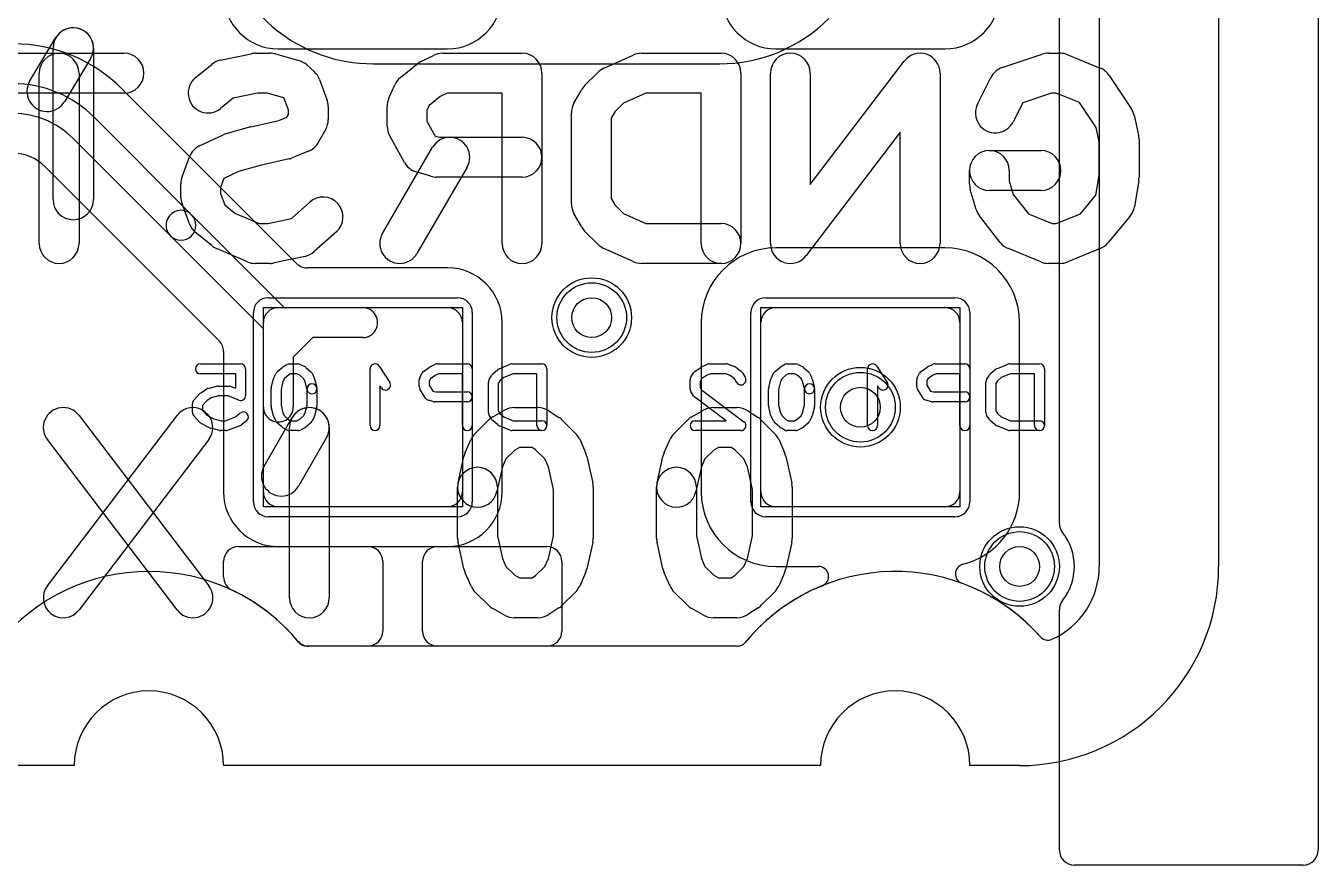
# Model space of a CAD drawing. Extents: x -0.8 to 20.5, y -0.5 to 20.
# Drawn here: x 14.01 to 20.5, y -0.5 to 3.72 of the extents above; entities that cross this region are included whole.
import ezdxf

# ---------------------------------------------------------------- set-up
doc = ezdxf.new("R2010")
doc.units = 0
for name, color, linetype in [('Hole', 1, 'CONTINUOUS'), ('L1', 3, 'CONTINUOUS'), ('L2', 3, 'CONTINUOUS'), ('L3', 3, 'CONTINUOUS'), ('L4', 3, 'CONTINUOUS'), ('MetalMask-B', 176, 'CONTINUOUS'), ('Outline', 7, 'CONTINUOUS'), ('PartsArea-B', 111, 'CONTINUOUS'), ('PartsSilk-B', 221, 'CONTINUOUS'), ('Resist-A', 2, 'CONTINUOUS'), ('Resist-B', 2, 'CONTINUOUS'), ('Silk-A', 140, 'CONTINUOUS'), ('Silk-B', 140, 'CONTINUOUS')]:
    doc.layers.add(name, color=color, linetype=linetype)

msp = doc.modelspace()

# ---------------------------------------------------------------- linework, layer by layer
at = {"layer": 'Hole'}
for centre in [(16.85, 2.25), (18.2, 1.8), (19, 1)]:
    msp.add_circle(centre, 0.1, dxfattribs=at)
at = {"layer": 'L1'}
for p, q in [((19.39996, 14.53823), (19.39996, 1)), ((15.75, 3.525), (17.49289, 3.525)), ((17.58246, 0.6), (15.41754, 0.6))]:
    msp.add_line(p, q, dxfattribs=at)
for centre in [(16.85, 2.25), (18.2, 1.8), (19, 1)]:
    msp.add_circle(centre, 0.2, dxfattribs=at)
for centre, radius, start, end in [((15.75002, 4.3), 0.775, -167.12574, -90.001479), ((17.49289, 4.3), 0.775, -90, -44.998432), ((14.625, 0), 0.975, 39.356678, 140.643322), ((18.375, 0), 0.975, 41.565656, 140.643322), ((18.99996, 1), 0.4, -66.074452, 0), ((15.41754, 0.65), 0.05, -140.64045, -90), ((17.58246, 0.65), 0.05, -90, -39.35955), ((19.1419, 0.68007), 0.05, -138.429263, -66.070091)]:
    msp.add_arc(centre, radius, start, end, dxfattribs=at)
at = {"layer": 'L2'}
for p, q in [((19.39996, 14.53823), (19.39996, 1)), ((17.58246, 0.6), (15.41754, 0.6))]:
    msp.add_line(p, q, dxfattribs=at)
for centre in [(16.85, 2.25), (18.2, 1.8), (19, 1)]:
    msp.add_circle(centre, 0.2, dxfattribs=at)
for centre, radius, start, end in [((14.625, 0), 0.975, 39.356678, 140.643322), ((18.375, 0), 0.975, 41.565656, 140.643322), ((18.99996, 1), 0.4, -66.074452, 0), ((15.41754, 0.65), 0.05, -140.64045, -90), ((17.58246, 0.65), 0.05, -90, -39.35955), ((19.1419, 0.68007), 0.05, -138.429263, -66.070091)]:
    msp.add_arc(centre, radius, start, end, dxfattribs=at)
at = {"layer": 'L3'}
for p, q in [((19.39996, 14.53823), (19.39996, 1)), ((17.58246, 0.6), (15.41754, 0.6))]:
    msp.add_line(p, q, dxfattribs=at)
for centre in [(16.85, 2.25), (18.2, 1.8), (19, 1)]:
    msp.add_circle(centre, 0.2, dxfattribs=at)
for centre, radius, start, end in [((14.625, 0), 0.975, 39.356678, 140.643322), ((18.375, 0), 0.975, 41.565656, 140.643322), ((18.99996, 1), 0.4, -66.074452, 0), ((15.41754, 0.65), 0.05, -140.64045, -90), ((17.58246, 0.65), 0.05, -90, -39.35955), ((19.1419, 0.68007), 0.05, -138.429263, -66.070091)]:
    msp.add_arc(centre, radius, start, end, dxfattribs=at)
at = {"layer": 'L4'}
for p, q in [((19.39996, 14.53823), (19.39996, 1)), ((15.275, 3.59996), (16.125, 3.59996)), ((17.775, 3.59996), (18.625, 3.59996)), ((15.36689, 2.52201), (14.49091, 3.398)), ((14.34948, 3.25658), (14.83912, 2.76693)), ((14.73306, 2.66087), (14.24341, 3.15052)), ((14.10199, 3.0091), (14.978, 2.13308)), ((14.83912, 2.76693), (15.30674, 2.29931)), ((15.20068, 2.19326), (14.73306, 2.66087)), ((18.625, 2.60004), (17.775, 2.60004)), ((16.125, 2.50004), (15.41991, 2.50004)), ((15.275, 2.3), (16.125, 2.3)), ((15.30674, 2.29931), (15.69912, 2.3)), ((17.775, 2.3), (18.625, 2.3)), ((15.2, 1.375), (15.2, 2.225)), ((16.2, 2.225), (16.2, 1.375)), ((16.40004, 1.375), (16.40004, 2.225)), ((17.39996, 2.225), (17.39996, 1.375)), ((17.7, 1.375), (17.7, 2.225)), ((18.7, 2.225), (18.7, 1.375)), ((19.00004, 1.375), (19.00004, 2.225)), ((15.2, 1.80087), (15.20068, 2.19326)), ((15.44863, 2.14956), (15.35043, 2.05149)), ((15.69938, 2.15), (15.44863, 2.14956)), ((14.99996, 2.08007), (14.99996, 1.375)), ((15.35043, 2.05149), (15.35, 1.80061)), ((16.125, 1.3), (15.275, 1.3)), ((18.625, 1.3), (17.775, 1.3)), ((15.07497, 1.1), (16.62503, 1.1)), ((15.275, 1.09996), (15.72503, 1.09996)), ((16.07497, 1.09996), (16.125, 1.09996)), ((15, 0.94868), (15, 1.02503)), ((15.8, 1.02499), (15.8, 0.67501)), ((16, 0.67497), (16, 1.02499)), ((16.7, 1.02503), (16.7, 0.67497)), ((17.775, 0.99996), (17.99003, 0.99996)), ((15.72503, 0.60004), (15.41751, 0.60004)), ((16.62503, 0.6), (15.42929, 0.6)), ((17.58246, 0.6), (16.07497, 0.6))]:
    msp.add_line(p, q, dxfattribs=at)
for centre in [(16.85, 2.25), (18.2, 1.8), (19, 1)]:
    msp.add_circle(centre, 0.2, dxfattribs=at)
for centre, radius, start, end in [((15.275, 3.875), 0.27504, 180, -90), ((16.125, 3.875), 0.27504, -90, 0), ((17.775, 3.875), 0.27504, 180, -90), ((18.625, 3.875), 0.27504, -90, 0), ((13.94289, 2.85), 0.775, 44.998954, 90), ((13.94289, 2.85), 0.575, 44.999295, 90), ((13.94289, 2.85), 0.425, 45, 90), ((13.94289, 2.85), 0.225, 45, 90), ((14.78609, 2.7139), 0.075, 45, -134.999687), ((14.78609, 2.7139), 0.075, -135, 44.999415), ((17.775, 2.225), 0.37504, 90, 180), ((18.625, 2.225), 0.37504, 0, 90), ((15.41992, 2.57501), 0.07497, -135.016211, -90.022928), ((15.41991, 2.55004), 0.05, -90.022918, -90), ((16.125, 2.225), 0.27504, 0, 90), ((15.275, 2.225), 0.075, 90, 180), ((15.69925, 2.225), 0.075, -89.900687, 90.100111), ((16.125, 2.225), 0.075, 0, 90), ((17.775, 2.225), 0.075, 90, 180), ((18.625, 2.225), 0.075, 0, 90), ((14.92499, 2.08007), 0.07497, 0, 45), ((15.275, 1.80074), 0.075, 179.900687, -0.098758), ((15.275, 1.375), 0.27504, 180, -90), ((15.275, 1.375), 0.075, 180, -90), ((16.125, 1.375), 0.27504, -90, 0), ((16.125, 1.375), 0.075, -90, 0), ((17.775, 1.375), 0.37504, 180, -90), ((17.775, 1.375), 0.075, 180, -90), ((18.625, 1.375), 0.075, -90, 0), ((18.625, 1.375), 0.37504, -76.05046, 0), ((15.07497, 1.02503), 0.07497, 90, 180), ((15.72503, 1.02499), 0.07497, 0, 90), ((16.07497, 1.02499), 0.07497, 90, 180), ((16.62503, 1.02503), 0.07497, 0, 90), ((14.625, 0), 0.975, 39.359614, 140.640386), ((17.99003, 0.94996), 0.05, -67.938989, 90), ((18.72746, 0.96249), 0.05, 103.944535, -110.109406), ((18.99996, 0.99999), 0.4, -66.074452, 0.001432), ((15.075, 0.94868), 0.075, 180, -115.375974), ((18.375, 0), 0.975, 41.565656, 69.887311), ((14.625, 0), 0.975, 40.004809, 64.62291), ((18.375, 0), 0.975, 112.060143, 140.643322), ((15.72503, 0.67501), 0.07497, -90, 0), ((16.07497, 0.67497), 0.07497, 180, -90), ((16.62503, 0.67497), 0.07497, -90, 0), ((15.42929, 0.675), 0.075, -139.991968, -90), ((15.41751, 0.65004), 0.05, -140.64045, -90), ((17.58246, 0.65), 0.05, -90, -39.35955), ((19.1419, 0.68006), 0.05, -138.437836, -66.070091)]:
    msp.add_arc(centre, radius, start, end, dxfattribs=at)
at = {"layer": 'MetalMask-B'}
for p, q in [((15.275, 2.3), (16.125, 2.3)), ((17.775, 2.3), (18.625, 2.3)), ((15.2, 1.375), (15.2, 2.225)), ((16.2, 2.225), (16.2, 1.375)), ((17.7, 1.375), (17.7, 2.225)), ((18.7, 2.225), (18.7, 1.375)), ((16.125, 1.3), (15.275, 1.3)), ((18.625, 1.3), (17.775, 1.3))]:
    msp.add_line(p, q, dxfattribs=at)
for centre, start, end in [((15.275, 2.225), 90, 180), ((16.125, 2.225), 0, 90), ((17.775, 2.225), 90, 180), ((18.625, 2.225), 0, 90), ((15.275, 1.375), 180, -90), ((16.125, 1.375), -90, 0), ((17.775, 1.375), 180, -90), ((18.625, 1.375), -90, 0)]:
    msp.add_arc(centre, 0.075, start, end, dxfattribs=at)
at = {"layer": 'Outline'}
for p, q in [((20, 15), (20, 1)), ((14.25, 0), (1, 0)), ((18, 0), (15, 0)), ((19, 0), (18.75, 0))]:
    msp.add_line(p, q, dxfattribs=at)
for centre, radius, start, end in [((19, 1), 1, -90, 0), ((14.625, 0), 0.375, 0, 180), ((18.375, 0), 0.375, 0, 180)]:
    msp.add_arc(centre, radius, start, end, dxfattribs=at)
at = {"layer": 'PartsArea-B'}
for p, q in [((15.2, 1.3), (15.2, 2.3)), ((15.2, 2.3), (16.2, 2.3)), ((16.2, 2.3), (16.2, 1.3)), ((17.7, 1.3), (17.7, 2.3)), ((17.7, 2.3), (18.7, 2.3)), ((18.7, 2.3), (18.7, 1.3)), ((16.2, 1.3), (15.2, 1.3)), ((18.7, 1.3), (17.7, 1.3))]:
    msp.add_line(p, q, dxfattribs=at)
at = {"layer": 'PartsSilk-B'}
for p, q in [((13.84815, 3.57778), (14.5, 3.57778)), ((14.98274, 3.54222), (15.1383, 3.57556)), ((15.15926, 3.57778), (15.23333, 3.57778)), ((15.26041, 3.57404), (15.37893, 3.5407)), ((16.1, 3.57778), (16.5, 3.57778)), ((17.1, 3.57778), (17.5, 3.57778)), ((18.91282, 3.50598), (19.11282, 3.57265)), ((19.14444, 3.57778), (19.2037, 3.57778)), ((14.8589, 3.45518), (14.94038, 3.52184)), ((15.41874, 3.51878), (15.45578, 3.48545)), ((15.88853, 3.45518), (15.97001, 3.52184)), ((15.9886, 3.53388), (16.05527, 3.56722)), ((16.91081, 3.5023), (17.05896, 3.56897)), ((17.94815, 2.91848), (18.42046, 3.53838)), ((19.24156, 3.57033), (19.40453, 3.50366)), ((14.07407, 2.62222), (14.07407, 3.47778)), ((14.27407, 3.47778), (14.27407, 2.62222)), ((15.48266, 3.44584), (15.5197, 3.34584)), ((16.6, 3.47778), (16.6, 2.62222)), ((16.81447, 3.41515), (16.88113, 3.48182)), ((17.6, 3.47778), (17.6, 2.62222)), ((17.74815, 2.62222), (17.74815, 3.47778)), ((17.94815, 3.47778), (17.94815, 2.91848)), ((18.6, 3.47778), (18.6, 2.62222)), ((18.78834, 3.3225), (18.855, 3.45583)), ((19.44988, 3.46658), (19.56099, 3.29991)), ((14.5, 3.37778), (13.84815, 3.37778)), ((15.16986, 3.37778), (15.0483, 3.35173)), ((15.21953, 3.37778), (15.16986, 3.37778)), ((15.30231, 3.3545), (15.21953, 3.37778)), ((15.83084, 3.35172), (15.86047, 3.41839)), ((16.12361, 3.37778), (16.08802, 3.35998)), ((16.4, 3.37778), (16.12361, 3.37778)), ((16.4, 2.62222), (16.4, 3.37778)), ((16.76074, 3.32635), (16.79778, 3.39301)), ((17.12146, 3.37778), (17.0096, 3.32744)), ((17.4, 3.37778), (17.12146, 3.37778)), ((17.4, 2.62222), (17.4, 3.37778)), ((19.16067, 3.37778), (19.01536, 3.32934)), ((19.18404, 3.37778), (19.16067, 3.37778)), ((19.30046, 3.33015), (19.18404, 3.37778)), ((15.0483, 3.35173), (14.98554, 3.30038)), ((15.30368, 3.35326), (15.30231, 3.3545)), ((15.32593, 3.29319), (15.30368, 3.35326)), ((16.03357, 3.31544), (16.02222, 3.28989)), ((16.08802, 3.35998), (16.03357, 3.31544)), ((17.0096, 3.32744), (16.9658, 3.28363)), ((19.01536, 3.32934), (18.96722, 3.23306)), ((19.38421, 3.20451), (19.30046, 3.33015)), ((15.27729, 3.24016), (15.31853, 3.25704)), ((15.31853, 3.25704), (15.32593, 3.27036)), ((15.32593, 3.27036), (15.32593, 3.29319)), ((15.52593, 3.31111), (15.52593, 3.24444)), ((15.82222, 3.21111), (15.82222, 3.31111)), ((16.02222, 3.28989), (16.02222, 3.23702)), ((16.74815, 2.82222), (16.74815, 3.27778)), ((16.9658, 3.28363), (16.94815, 3.25186)), ((16.94815, 3.25186), (16.94815, 2.84814)), ((19.5754, 3.26613), (19.59762, 3.16613)), ((15.01367, 3.17405), (15.13219, 3.20738)), ((15.13731, 3.20867), (15.27729, 3.24016)), ((15.51334, 3.19587), (15.4763, 3.12921)), ((16.02222, 3.23702), (16.06397, 3.16188)), ((19.4, 3.13346), (19.38421, 3.20451)), ((14.87977, 3.11276), (14.99829, 3.16832)), ((15.90889, 3.02921), (15.83481, 3.16254)), ((16.06397, 3.16188), (16.08505, 3.15556)), ((16.08505, 3.15556), (16.5, 3.15556)), ((18.4, 3.18152), (17.92769, 2.56162)), ((18.4, 2.62222), (18.4, 3.18152)), ((19.4, 2.96384), (19.4, 3.13346)), ((19.6, 3.14444), (19.6, 2.95556)), ((14.79141, 2.95695), (14.82844, 3.05695)), ((15.42676, 3.08523), (15.34528, 3.05189)), ((15.79873, 2.67247), (16.05058, 3.10581)), ((18.84815, 3.08889), (19.10741, 3.08889)), ((15.18379, 3.01413), (15.07573, 2.98374)), ((15.32936, 3.04688), (15.18379, 3.01413)), ((16.2235, 3.00531), (15.97165, 2.57197)), ((18.74815, 2.92222), (18.74815, 2.98889)), ((18.94815, 2.98889), (18.94815, 2.93672)), ((14.78519, 2.85556), (14.78519, 2.92222)), ((15.00177, 2.94907), (14.98519, 2.9043)), ((15.07573, 2.98374), (15.00177, 2.94907)), ((16.04164, 2.95978), (15.96757, 2.982)), ((16.5, 2.95556), (16.07037, 2.95556)), ((18.94815, 2.93672), (18.9683, 2.86872)), ((19.3836, 2.86541), (19.4, 2.96384)), ((19.59864, 2.93912), (19.57642, 2.80578)), ((14.98519, 2.9043), (14.98519, 2.87348)), ((14.98519, 2.87348), (15.00657, 2.81575)), ((18.7819, 2.79381), (18.75227, 2.89381)), ((19.10741, 2.88889), (18.84815, 2.88889)), ((18.9683, 2.86872), (19.04404, 2.77134)), ((19.30578, 2.77202), (19.3836, 2.86541)), ((14.82844, 2.72083), (14.79141, 2.82083)), ((15.00657, 2.81575), (15.05609, 2.77524)), ((15.34183, 2.74775), (15.4331, 2.82989)), ((16.94815, 2.84814), (16.9658, 2.81637)), ((16.9658, 2.81637), (17.0096, 2.77256)), ((15.05609, 2.77524), (15.17979, 2.72222)), ((15.22273, 2.72222), (15.34183, 2.74775)), ((16.79778, 2.70699), (16.76074, 2.77365)), ((17.0096, 2.77256), (17.12146, 2.72222)), ((18.90254, 2.6275), (18.79884, 2.76083)), ((19.04404, 2.77134), (19.1641, 2.72222)), ((19.18404, 2.72222), (19.30578, 2.77202)), ((19.5546, 2.7582), (19.44349, 2.62487)), ((14.94037, 2.6115), (14.85889, 2.67817)), ((15.17979, 2.72222), (15.22273, 2.72222)), ((15.5669, 2.68123), (15.45579, 2.58123)), ((16.88113, 2.61818), (16.81447, 2.68485)), ((17.12146, 2.72222), (17.5, 2.72222)), ((19.1641, 2.72222), (19.18404, 2.72222)), ((17.05896, 2.53103), (16.91081, 2.5977)), ((15.11987, 2.53031), (14.96431, 2.59698)), ((15.40985, 2.55778), (15.25429, 2.52444)), ((19.10657, 2.52967), (18.94361, 2.59634)), ((19.40453, 2.59634), (19.24156, 2.52967)), ((15.23333, 2.52222), (15.15926, 2.52222)), ((17.5, 2.52222), (17.1, 2.52222)), ((19.2037, 2.52222), (19.14444, 2.52222)), ((14.88333, 2.01759), (15.08611, 2.01759)), ((15.29871, 2.00319), (15.31816, 2.0143)), ((15.33056, 2.01759), (15.375, 2.01759)), ((15.38618, 2.01495), (15.4084, 2.00384)), ((16.03985, 2.00433), (16.06485, 2.01544)), ((16.075, 2.01759), (16.225, 2.01759)), ((16.38516, 1.99358), (16.44072, 2.0158)), ((16.45, 2.01759), (16.6, 2.01759)), ((17.40461, 2.00469), (17.43239, 2.0158)), ((17.44167, 2.01759), (17.52778, 2.01759)), ((17.53632, 2.01608), (17.56687, 2.00497)), ((17.79871, 2.00319), (17.81816, 2.0143)), ((17.83056, 2.01759), (17.875, 2.01759)), ((17.88618, 2.01495), (17.9084, 2.00384)), ((18.53985, 2.00433), (18.56485, 2.01544)), ((18.575, 2.01759), (18.725, 2.01759)), ((18.88516, 1.99358), (18.94072, 2.0158)), ((18.95, 2.01759), (19.1, 2.01759)), ((15.06111, 1.96759), (14.88333, 1.96759)), ((15.06111, 1.89554), (15.06111, 1.96759)), ((15.11111, 1.99259), (15.11111, 1.85926)), ((15.25264, 1.94822), (15.26375, 1.97044)), ((15.2695, 1.97795), (15.2945, 2.00017)), ((15.32577, 1.96106), (15.30632, 1.94377)), ((15.3372, 1.96759), (15.32577, 1.96106)), ((15.3691, 1.96759), (15.3372, 1.96759)), ((15.38308, 1.9606), (15.3691, 1.96759)), ((15.40201, 1.94377), (15.38308, 1.9606)), ((15.41383, 2.00017), (15.43883, 1.97795)), ((15.44458, 1.97044), (15.45569, 1.94822)), ((15.73611, 1.70741), (15.73611, 1.99259)), ((15.78209, 2.00618), (15.83487, 1.9247)), ((15.98597, 1.94822), (15.99708, 1.97044)), ((16.00474, 1.97948), (16.0353, 2.0017)), ((16.06257, 1.95971), (16.03907, 1.94263)), ((16.0803, 1.96759), (16.06257, 1.95971)), ((16.2, 1.96759), (16.0803, 1.96759)), ((16.2, 1.70741), (16.2, 1.96759)), ((16.25, 1.99259), (16.25, 1.70741)), ((16.33436, 1.93917), (16.34824, 1.96139)), ((16.35283, 1.96684), (16.37783, 1.98906)), ((16.40778, 1.94878), (16.38874, 1.93185)), ((16.45481, 1.96759), (16.40778, 1.94878)), ((16.575, 1.96759), (16.45481, 1.96759)), ((16.575, 1.70741), (16.575, 1.96759)), ((16.625, 1.99259), (16.625, 1.70741)), ((17.34824, 1.95029), (17.36213, 1.97251)), ((17.36863, 1.97948), (17.39919, 2.0017)), ((17.42607, 1.95943), (17.40196, 1.94189)), ((17.44648, 1.96759), (17.42607, 1.95943)), ((17.52338, 1.96759), (17.44648, 1.96759)), ((17.54592, 1.95939), (17.52338, 1.96759)), ((17.56717, 1.9424), (17.54592, 1.95939)), ((17.57395, 2.001), (17.60173, 1.97878)), ((17.60731, 1.97251), (17.6212, 1.95029)), ((17.75264, 1.94822), (17.76375, 1.97044)), ((17.7695, 1.97795), (17.7945, 2.00017)), ((17.82577, 1.96106), (17.80632, 1.94377)), ((17.8372, 1.96759), (17.82577, 1.96106)), ((17.8691, 1.96759), (17.8372, 1.96759)), ((17.88308, 1.9606), (17.8691, 1.96759)), ((17.90201, 1.94377), (17.88308, 1.9606)), ((17.91383, 2.00017), (17.93883, 1.97795)), ((17.94458, 1.97044), (17.95569, 1.94822)), ((18.23611, 1.70741), (18.23611, 1.99259)), ((18.28209, 2.00618), (18.33487, 1.9247)), ((18.48597, 1.94822), (18.49708, 1.97044)), ((18.50474, 1.97948), (18.5353, 2.0017)), ((18.56257, 1.95971), (18.53907, 1.94263)), ((18.5803, 1.96759), (18.56257, 1.95971)), ((18.7, 1.96759), (18.5803, 1.96759)), ((18.7, 1.70741), (18.7, 1.96759)), ((18.75, 1.99259), (18.75, 1.70741)), ((18.83436, 1.93917), (18.84824, 1.96139)), ((18.85283, 1.96684), (18.87783, 1.98906)), ((18.90778, 1.94878), (18.88874, 1.93185)), ((18.95481, 1.96759), (18.90778, 1.94878)), ((19.075, 1.96759), (18.95481, 1.96759)), ((19.075, 1.70741), (19.075, 1.96759)), ((19.125, 1.99259), (19.125, 1.70741)), ((14.88613, 1.87265), (14.91391, 1.89117)), ((14.92172, 1.89462), (14.96616, 1.90573)), ((14.97222, 1.90648), (15.02778, 1.90648)), ((15.03668, 1.90484), (15.06111, 1.89554)), ((15.23889, 1.80741), (15.23889, 1.89259)), ((15.23964, 1.89865), (15.25075, 1.9431)), ((15.29859, 1.92831), (15.28889, 1.88951)), ((15.28889, 1.88951), (15.28889, 1.81049)), ((15.30632, 1.94377), (15.29859, 1.92831)), ((15.40974, 1.92831), (15.40201, 1.94377)), ((15.42019, 1.88653), (15.40974, 1.92831)), ((15.41944, 1.81049), (15.41944, 1.89259)), ((15.45758, 1.9431), (15.46869, 1.89865)), ((15.46944, 1.89259), (15.46944, 1.80741)), ((15.79291, 1.89752), (15.78611, 1.90801)), ((15.78611, 1.90801), (15.78611, 1.70741)), ((15.98333, 1.9037), (15.98333, 1.93704)), ((16.01491, 1.84601), (15.98713, 1.89045)), ((16.03907, 1.94263), (16.03333, 1.93114)), ((16.03333, 1.93114), (16.03333, 1.91087)), ((16.03333, 1.91087), (16.05208, 1.88087)), ((16.33056, 1.77407), (16.33056, 1.92593)), ((16.38874, 1.93185), (16.38056, 1.91876)), ((16.38056, 1.91876), (16.38056, 1.78124)), ((17.34444, 1.89259), (17.34444, 1.93704)), ((17.40196, 1.94189), (17.39444, 1.92987)), ((17.39444, 1.92987), (17.39444, 1.89976)), ((17.39444, 1.89976), (17.40207, 1.88756)), ((17.40207, 1.88756), (17.61503, 1.72739)), ((17.5788, 1.92379), (17.56717, 1.9424)), ((17.73889, 1.80741), (17.73889, 1.89259)), ((17.73964, 1.89865), (17.75075, 1.9431)), ((17.79859, 1.92831), (17.78889, 1.88951)), ((17.78889, 1.88951), (17.78889, 1.81049)), ((17.80632, 1.94377), (17.79859, 1.92831)), ((17.90974, 1.92831), (17.90201, 1.94377)), ((17.92019, 1.88653), (17.90974, 1.92831)), ((17.91944, 1.81049), (17.91944, 1.89259)), ((17.95758, 1.9431), (17.96869, 1.89865)), ((17.96944, 1.89259), (17.96944, 1.80741)), ((18.29291, 1.89752), (18.28611, 1.90801)), ((18.28611, 1.90801), (18.28611, 1.70741)), ((18.48333, 1.9037), (18.48333, 1.93704)), ((18.51491, 1.84601), (18.48713, 1.89045)), ((18.53907, 1.94263), (18.53333, 1.93114)), ((18.53333, 1.93114), (18.53333, 1.91087)), ((18.53333, 1.91087), (18.55208, 1.88087)), ((18.83056, 1.77407), (18.83056, 1.92593)), ((18.88874, 1.93185), (18.88056, 1.91876)), ((18.88056, 1.91876), (18.88056, 1.78124)), ((14.84444, 1.77407), (14.84444, 1.81852)), ((14.85101, 1.83542), (14.88157, 1.86875)), ((14.91638, 1.83273), (14.89444, 1.80879)), ((14.93804, 1.84717), (14.91638, 1.83273)), ((14.9753, 1.85648), (14.93804, 1.84717)), ((15.02318, 1.85648), (14.9753, 1.85648)), ((15.07721, 1.8359), (15.02318, 1.85648)), ((16.05745, 1.82769), (16.02967, 1.8351)), ((16.05208, 1.88087), (16.06717, 1.87685)), ((16.225, 1.82685), (16.06389, 1.82685)), ((16.06717, 1.87685), (16.225, 1.87685)), ((17.36213, 1.85712), (17.34824, 1.87934)), ((17.52517, 1.73241), (17.3683, 1.85039)), ((18.55745, 1.82769), (18.52967, 1.8351)), ((18.55208, 1.88087), (18.56717, 1.87685)), ((18.725, 1.82685), (18.56389, 1.82685)), ((18.56717, 1.87685), (18.725, 1.87685)), ((14.88157, 1.72384), (14.85101, 1.75717)), ((14.89444, 1.80879), (14.89444, 1.7838)), ((14.89444, 1.7838), (14.91554, 1.76079)), ((14.91554, 1.76079), (14.95072, 1.74203)), ((15.05966, 1.7516), (15.08438, 1.77137)), ((15.25075, 1.7569), (15.23964, 1.80135)), ((15.28889, 1.81049), (15.29859, 1.77169)), ((15.29859, 1.77169), (15.30632, 1.75623)), ((15.30632, 1.75623), (15.32577, 1.73894)), ((15.38308, 1.7394), (15.40201, 1.75623)), ((15.40201, 1.75623), (15.40974, 1.77169)), ((15.40974, 1.77169), (15.41944, 1.81049)), ((15.46869, 1.80135), (15.45758, 1.7569)), ((16.34824, 1.73861), (16.33436, 1.76083)), ((16.38056, 1.78124), (16.38874, 1.76815)), ((16.38874, 1.76815), (16.40778, 1.75122)), ((17.75075, 1.7569), (17.73964, 1.80135)), ((17.78889, 1.81049), (17.79859, 1.77169)), ((17.79859, 1.77169), (17.80632, 1.75623)), ((17.80632, 1.75623), (17.82577, 1.73894)), ((17.88308, 1.7394), (17.90201, 1.75623)), ((17.90201, 1.75623), (17.90974, 1.77169)), ((17.90974, 1.77169), (17.91944, 1.81049)), ((17.96869, 1.80135), (17.95758, 1.7569)), ((18.84824, 1.73861), (18.83436, 1.76083)), ((18.88056, 1.78124), (18.88874, 1.76815)), ((18.88874, 1.76815), (18.90778, 1.75122)), ((14.92991, 1.69646), (14.88824, 1.71868)), ((14.98005, 1.68316), (14.93561, 1.69427)), ((14.95072, 1.74203), (14.98919, 1.73241)), ((14.98919, 1.73241), (15.00929, 1.73241)), ((15.00929, 1.73241), (15.05966, 1.7516)), ((15.08112, 1.70627), (15.02279, 1.68405)), ((15.11562, 1.73233), (15.08784, 1.71011)), ((15.26375, 1.72956), (15.25264, 1.75178)), ((15.2945, 1.69983), (15.2695, 1.72205)), ((15.31816, 1.6857), (15.29871, 1.69681)), ((15.32577, 1.73894), (15.3372, 1.73241)), ((15.3372, 1.73241), (15.3691, 1.73241)), ((15.3691, 1.73241), (15.38308, 1.7394)), ((15.4084, 1.69616), (15.38618, 1.68505)), ((15.43883, 1.72205), (15.41383, 1.69983)), ((15.45569, 1.75178), (15.44458, 1.72956)), ((16.37783, 1.71094), (16.35283, 1.73316)), ((16.44072, 1.6842), (16.38516, 1.70642)), ((16.40778, 1.75122), (16.45481, 1.73241)), ((16.45481, 1.73241), (16.6, 1.73241)), ((17.36944, 1.73241), (17.52517, 1.73241)), ((17.76375, 1.72956), (17.75264, 1.75178)), ((17.7945, 1.69983), (17.7695, 1.72205)), ((17.81816, 1.6857), (17.79871, 1.69681)), ((17.82577, 1.73894), (17.8372, 1.73241)), ((17.8372, 1.73241), (17.8691, 1.73241)), ((17.8691, 1.73241), (17.88308, 1.7394)), ((17.9084, 1.69616), (17.88618, 1.68505)), ((17.93883, 1.72205), (17.91383, 1.69983)), ((17.95569, 1.75178), (17.94458, 1.72956)), ((18.87783, 1.71094), (18.85283, 1.73316)), ((18.94072, 1.6842), (18.88516, 1.70642)), ((18.90778, 1.75122), (18.95481, 1.73241)), ((18.95481, 1.73241), (19.1, 1.73241)), ((15.01389, 1.68241), (14.98611, 1.68241)), ((15.375, 1.68241), (15.33056, 1.68241)), ((16.6, 1.68241), (16.45, 1.68241)), ((17.6, 1.68241), (17.36944, 1.68241)), ((17.875, 1.68241), (17.83056, 1.68241)), ((19.1, 1.68241), (18.95, 1.68241))]:
    msp.add_line(p, q, dxfattribs=at)
for centre, radius, start, end in [((14.17407, 3.47778), 0.1, 0, 180), ((14.5, 3.47778), 0.1, -90, 90), ((15.15926, 3.47778), 0.1, 90, 102.096769), ((15.23333, 3.47778), 0.1, 74.28757, 90), ((16.1, 3.47778), 0.1, 90, 116.570176), ((16.5, 3.47778), 0.1, 0, 90), ((17.1, 3.47778), 0.1, 90, 114.230097), ((17.5, 3.47778), 0.1, 0, 90), ((17.84815, 3.47778), 0.1, 0, 180), ((18.5, 3.47778), 0.1, 0, 142.69692), ((19.14444, 3.47778), 0.1, 90, 108.435808), ((19.2037, 3.47778), 0.1, 67.7517, 90), ((15.0037, 3.44444), 0.1, 102.098759, 129.287109), ((15.35185, 3.44444), 0.1, 48.019601, 74.288562), ((16.03333, 3.44444), 0.1, 116.570176, 129.286182), ((14.92222, 3.37778), 0.1, 129.286182, -50.712891), ((15.38889, 3.41111), 0.1, 20.323336, 48.017916), ((15.95185, 3.37778), 0.1, 129.286182, 156.039256), ((16.95185, 3.41111), 0.1, 114.230097, 135.004051), ((18.94444, 3.41111), 0.1, 108.433137, 153.436668), ((19.36667, 3.41111), 0.1, 33.688478, 67.750839), ((16.88519, 3.34444), 0.1, 135.004051, 150.940944), ((15.42593, 3.31111), 0.1, 0, 20.32463), ((15.92222, 3.31111), 0.1, 156.039256, 180), ((16.84815, 3.27778), 0.1, 150.940944, 180), ((18.87778, 3.27778), 0.1, 153.434949, -26.563332), ((19.47778, 3.24444), 0.1, 12.526943, 33.689274), ((15.15926, 3.11111), 0.1, 102.679825, 105.705363), ((15.42593, 3.24444), 0.1, -29.059056, 0), ((15.92222, 3.21111), 0.1, 180, -150.940944), ((15.04074, 3.07778), 0.1, 105.705363, 115.119699), ((15.38889, 3.17778), 0.1, -67.746396, -29.058983), ((16.13704, 3.05556), 0.1, -30.164881, 149.835558), ((16.5, 3.05556), 0.1, -90, 90), ((19.5, 3.14444), 0.1, 0, 12.527594), ((14.92222, 3.02222), 0.1, 115.119699, 159.678654), ((15.30741, 3.14444), 0.1, -77.320175, -67.746596), ((18.84815, 2.98889), 0.1, 0, 180), ((18.84815, 2.98889), 0.1, 90, -90), ((19.10741, 2.98889), 0.1, -90, 90), ((15.9963, 3.07778), 0.1, -150.940944, -106.697049), ((14.88519, 2.92222), 0.1, 159.678654, 180), ((16.07037, 3.05556), 0.1, -106.697049, -90), ((18.84815, 2.92222), 0.1, 180, -163.495444), ((19.5, 2.95556), 0.1, -9.462322, 0), ((14.88519, 2.85556), 0.1, 180, -159.678654), ((15.5, 2.75556), 0.1, -48.01151, 131.987497), ((16.84815, 2.82222), 0.1, 180, -150.940944), ((18.87778, 2.82222), 0.1, -163.495028, -142.125314), ((19.47778, 2.82222), 0.1, -39.807038, -9.460929), ((14.92222, 2.75556), 0.1, -159.678654, -129.294244), ((15.88519, 2.62222), 0.1, 149.835119, -30.164442), ((16.88519, 2.75556), 0.1, -150.940944, -135.004051), ((17.5, 2.62222), 0.1, -90, 90), ((14.17407, 2.62222), 0.1, 180, 0), ((15.0037, 2.68889), 0.1, -129.294244, -113.19859), ((16.5, 2.62222), 0.1, 180, 0), ((16.95185, 2.68889), 0.1, -135.004051, -114.230097), ((17.5, 2.62222), 0.1, 180, 0), ((17.84815, 2.62222), 0.1, 180, -37.303726), ((18.5, 2.62222), 0.1, 180, 0), ((18.98148, 2.68889), 0.1, -142.128534, -112.250393), ((19.36667, 2.68889), 0.1, -67.7517, -39.805994), ((15.38889, 2.65556), 0.1, -77.901241, -48.01151), ((15.15926, 2.62222), 0.1, -113.198591, -90), ((15.23333, 2.62222), 0.1, -90, -77.901241), ((17.1, 2.62222), 0.1, -114.230097, -90), ((19.14444, 2.62222), 0.1, -112.253604, -90), ((19.2037, 2.62222), 0.1, -90, -67.750839), ((14.88333, 1.99259), 0.025, 90, -90), ((15.08611, 1.99259), 0.025, 0, 90), ((15.33056, 1.99259), 0.025, 90, 119.735363), ((15.375, 1.99259), 0.025, 63.434949, 90), ((15.76111, 1.99259), 0.025, 32.933543, 180), ((16.075, 1.99259), 0.025, 90, 113.950855), ((16.225, 1.99259), 0.025, 0, 90), ((16.45, 1.99259), 0.025, 90, 111.792897), ((16.6, 1.99259), 0.025, 0, 90), ((17.44167, 1.99259), 0.025, 90, 111.792897), ((17.52778, 1.99259), 0.025, 70.02081, 90), ((17.83056, 1.99259), 0.025, 90, 119.735363), ((17.875, 1.99259), 0.025, 63.434949, 90), ((18.26111, 1.99259), 0.025, 32.933543, 180), ((18.575, 1.99259), 0.025, 90, 113.950855), ((18.725, 1.99259), 0.025, 0, 90), ((18.95, 1.99259), 0.025, 90, 111.792897), ((19.1, 1.99259), 0.025, 0, 90), ((15.275, 1.93704), 0.025, 153.434949, 165.96679), ((15.28611, 1.95926), 0.025, 131.627831, 153.434949), ((15.31111, 1.98148), 0.025, 119.733511, 131.630694), ((15.39722, 1.98148), 0.025, 48.372169, 63.434949), ((15.42222, 1.95926), 0.025, 26.565051, 48.369306), ((15.43333, 1.93704), 0.025, 14.030684, 26.565051), ((16.00833, 1.93704), 0.025, 153.434949, 180), ((16.01944, 1.95926), 0.025, 126.017263, 153.434949), ((16.05, 1.98148), 0.025, 113.950855, 126.017263), ((16.36944, 1.94815), 0.025, 131.627831, 148.014056), ((16.39444, 1.97037), 0.025, 111.792897, 131.62783), ((17.36944, 1.93704), 0.025, 147.994617, 180), ((17.38333, 1.95926), 0.025, 126.017263, 147.994617), ((17.41389, 1.98148), 0.025, 111.792897, 126.017263), ((17.55833, 1.98148), 0.025, 51.333033, 70.02081), ((17.6, 1.93704), 0.025, -147.994617, 32.010019), ((17.58611, 1.95926), 0.025, 32.005383, 51.333033), ((17.775, 1.93704), 0.025, 153.434949, 165.96679), ((17.78611, 1.95926), 0.025, 131.627831, 153.434949), ((17.81111, 1.98148), 0.025, 119.733511, 131.630694), ((17.89722, 1.98148), 0.025, 48.372169, 63.434949), ((17.92222, 1.95926), 0.025, 26.565051, 48.369306), ((17.93333, 1.93704), 0.025, 14.030684, 26.565051), ((18.50833, 1.93704), 0.025, 153.434949, 180), ((18.51944, 1.95926), 0.025, 126.017263, 153.434949), ((18.55, 1.98148), 0.025, 113.950855, 126.017263), ((18.86944, 1.94815), 0.025, 131.627831, 148.014056), ((18.89444, 1.97037), 0.025, 111.792897, 131.62783), ((14.92778, 1.87037), 0.025, 104.030684, 123.696424), ((14.97222, 1.88148), 0.025, 90, 104.030684), ((15.02778, 1.88148), 0.025, 69.143502, 90), ((15.26389, 1.89259), 0.025, 165.969316, 180), ((15.44444, 1.89259), 0.025, 0, 180), ((15.44444, 1.89259), 0.025, -165.969316, 14.03321), ((15.81389, 1.91111), 0.025, -147.066457, 32.933807), ((16.00833, 1.9037), 0.025, 180, -147.994617), ((16.35556, 1.92593), 0.025, 148.014056, 180), ((17.36944, 1.89259), 0.025, 180, -147.994617), ((17.76389, 1.89259), 0.025, 165.969316, 180), ((17.94444, 1.89259), 0.025, 0, 180), ((17.94444, 1.89259), 0.025, -165.969316, 14.03321), ((18.31389, 1.91111), 0.025, -147.066457, 32.933807), ((18.50833, 1.9037), 0.025, 180, -147.994617), ((18.85556, 1.92593), 0.025, 148.014056, 180), ((14.86944, 1.81852), 0.025, 137.4797, 180), ((14.9, 1.85185), 0.025, 123.696424, 137.4797), ((15.08611, 1.85926), 0.025, -110.856498, 0), ((16.03611, 1.85926), 0.025, -147.994617, -104.925513), ((16.06389, 1.85185), 0.025, -104.925513, -90), ((16.225, 1.85185), 0.025, -90, 90), ((17.38333, 1.87037), 0.025, -147.994617, -126.952397), ((18.53611, 1.85926), 0.025, -147.994617, -104.925513), ((18.56389, 1.85185), 0.025, -104.925513, -90), ((18.725, 1.85185), 0.025, -90, 90), ((14.86944, 1.77407), 0.025, 180, -137.4797), ((15.1, 1.75185), 0.025, -51.333033, 128.654777), ((15.26389, 1.80741), 0.025, 180, -165.96679), ((15.275, 1.76296), 0.025, -165.969316, -153.434949), ((15.43333, 1.76296), 0.025, -26.565051, -14.03321), ((15.44444, 1.80741), 0.025, -14.030684, 0), ((16.35556, 1.77407), 0.025, 180, -148.014056), ((17.76389, 1.80741), 0.025, 180, -165.96679), ((17.775, 1.76296), 0.025, -165.969316, -153.434949), ((17.93333, 1.76296), 0.025, -26.565051, -14.03321), ((17.94444, 1.80741), 0.025, -14.030684, 0), ((18.85556, 1.77407), 0.025, 180, -148.014056), ((14.9, 1.74074), 0.025, -137.4797, -118.061701), ((14.94167, 1.71852), 0.025, -118.061701, -104.030684), ((15.07222, 1.72963), 0.025, -69.143502, -51.333033), ((15.28611, 1.74074), 0.025, -153.434949, -131.630694), ((15.31111, 1.71852), 0.025, -131.627831, -119.735363), ((15.39722, 1.71852), 0.025, -63.434949, -48.369306), ((15.42222, 1.74074), 0.025, -48.372169, -26.565051), ((15.76111, 1.70741), 0.025, 180, 0), ((16.225, 1.70741), 0.025, 180, 0), ((16.36944, 1.75185), 0.025, -148.014056, -131.62783), ((16.39444, 1.72963), 0.025, -131.627831, -111.792897), ((16.6, 1.70741), 0.025, 180, 0), ((16.6, 1.70741), 0.025, -90, 90), ((17.36944, 1.70741), 0.025, 90, -90), ((17.6, 1.70741), 0.025, -90, 53.052753), ((17.78611, 1.74074), 0.025, -153.434949, -131.630694), ((17.81111, 1.71852), 0.025, -131.627831, -119.735363), ((17.89722, 1.71852), 0.025, -63.434949, -48.369306), ((17.92222, 1.74074), 0.025, -48.372169, -26.565051), ((18.26111, 1.70741), 0.025, 180, 0), ((18.725, 1.70741), 0.025, 180, 0), ((18.86944, 1.75185), 0.025, -148.014056, -131.62783), ((18.89444, 1.72963), 0.025, -131.627831, -111.792897), ((19.1, 1.70741), 0.025, 180, 0), ((19.1, 1.70741), 0.025, -90, 90), ((14.98611, 1.70741), 0.025, -104.030684, -90), ((15.01389, 1.70741), 0.025, -90, -69.143502), ((15.33056, 1.70741), 0.025, -119.733511, -90), ((15.375, 1.70741), 0.025, -90, -63.434949), ((16.45, 1.70741), 0.025, -111.792897, -90), ((17.83056, 1.70741), 0.025, -119.733511, -90), ((17.875, 1.70741), 0.025, -90, -63.434949), ((18.95, 1.70741), 0.025, -111.792897, -90)]:
    msp.add_arc(centre, radius, start, end, dxfattribs=at)
at = {"layer": 'Resist-A'}
for centre in [(16.85, 2.25), (18.2, 1.8), (19, 1)]:
    msp.add_circle(centre, 0.175, dxfattribs=at)
at = {"layer": 'Resist-B'}
for p, q in [((15.225, 2.35), (16.175, 2.35)), ((17.725, 2.35), (18.675, 2.35)), ((15.15, 1.325), (15.15, 2.275)), ((16.25, 2.275), (16.25, 1.325)), ((17.65, 1.325), (17.65, 2.275)), ((18.75, 2.275), (18.75, 1.325)), ((16.175, 1.25), (15.225, 1.25)), ((18.675, 1.25), (17.725, 1.25))]:
    msp.add_line(p, q, dxfattribs=at)
for centre in [(16.85, 2.25), (18.2, 1.8), (19, 1)]:
    msp.add_circle(centre, 0.175, dxfattribs=at)
for centre, start, end in [((15.225, 2.275), 90, 180), ((16.175, 2.275), 0, 90), ((17.725, 2.275), 90, 180), ((18.675, 2.275), 0, 90), ((15.225, 1.325), 180, -90), ((16.175, 1.325), -90, 0), ((17.725, 1.325), 180, -90), ((18.675, 1.325), -90, 0)]:
    msp.add_arc(centre, 0.075, start, end, dxfattribs=at)
at = {"layer": 'Silk-A'}
for p, q in [((20.5, 14.425), (20.5, -0.425)), ((19.2, 1.21651), (19.2, 4.98349)), ((14.02665, 3.43937), (14.15806, 3.65672)), ((14.1434, 2.84342), (14.1434, 3.60415)), ((14.3466, 3.60415), (14.3466, 2.84342)), ((14.33194, 3.55158), (14.20053, 3.33423)), ((14.11485, 0.9031), (14.7667, 1.75866)), ((14.27393, 1.75866), (14.92578, 0.9031)), ((16.35277, 1.75187), (16.41203, 1.78521)), ((16.46106, 1.79806), (16.57958, 1.79806)), ((16.63366, 1.78217), (16.68551, 1.74883)), ((17.35277, 1.75187), (17.41203, 1.78521)), ((17.46106, 1.79806), (17.57958, 1.79806)), ((17.63366, 1.78217), (17.68551, 1.74883)), ((15.20403, 1.50351), (15.34477, 1.74796)), ((15.33143, 0.8425), (15.33143, 1.69806)), ((15.53143, 1.69806), (15.53143, 0.8425)), ((16.26442, 1.66878), (16.33109, 1.73544)), ((16.70214, 1.73543), (16.7688, 1.66877)), ((17.26442, 1.66878), (17.33109, 1.73544)), ((17.70214, 1.73543), (17.7688, 1.66877)), ((14.7667, 0.7819), (14.11485, 1.63746)), ((14.92578, 1.63746), (14.27393, 0.7819)), ((15.51809, 1.64816), (15.37735, 1.40371)), ((16.21412, 1.572), (16.24375, 1.63867)), ((16.78947, 1.63867), (16.8191, 1.572)), ((17.21412, 1.572), (17.24375, 1.63867)), ((17.78947, 1.63867), (17.8191, 1.572)), ((16.4628, 1.5843), (16.41897, 1.54048)), ((16.48726, 1.59806), (16.4628, 1.5843)), ((16.5502, 1.59806), (16.48726, 1.59806)), ((16.56831, 1.58642), (16.5502, 1.59806)), ((16.61425, 1.54048), (16.56831, 1.58642)), ((17.4628, 1.5843), (17.41897, 1.54048)), ((17.48726, 1.59806), (17.4628, 1.5843)), ((17.5502, 1.59806), (17.48726, 1.59806)), ((17.56831, 1.58642), (17.5502, 1.59806)), ((17.61425, 1.54048), (17.56831, 1.58642)), ((16.17825, 1.41975), (16.20788, 1.55308)), ((16.40095, 1.49992), (16.37349, 1.37637)), ((16.41897, 1.54048), (16.40095, 1.49992)), ((16.63227, 1.49992), (16.61425, 1.54048)), ((16.65735, 1.38708), (16.63227, 1.49992)), ((16.82534, 1.55308), (16.85497, 1.41975)), ((17.17825, 1.41975), (17.20788, 1.55308)), ((17.40095, 1.49992), (17.37349, 1.37637)), ((17.41897, 1.54048), (17.40095, 1.49992)), ((17.63227, 1.49992), (17.61425, 1.54048)), ((17.65735, 1.38708), (17.63227, 1.49992)), ((17.82534, 1.55308), (17.85497, 1.41975)), ((16.17587, 1.1425), (16.17587, 1.39806)), ((16.37587, 1.39806), (16.37587, 1.15348)), ((16.65735, 1.15348), (16.65735, 1.38708)), ((16.85735, 1.39806), (16.85735, 1.1425)), ((17.17587, 1.1425), (17.17587, 1.39806)), ((17.37587, 1.39806), (17.37587, 1.15348)), ((17.65735, 1.15348), (17.65735, 1.38708)), ((17.85735, 1.39806), (17.85735, 1.1425)), ((16.20788, 0.98748), (16.17825, 1.12081)), ((16.37587, 1.15348), (16.40095, 1.04064)), ((16.63227, 1.04064), (16.65735, 1.15348)), ((16.85497, 1.12081), (16.82534, 0.98748)), ((17.20788, 0.98748), (17.17825, 1.12081)), ((17.37587, 1.15348), (17.40095, 1.04064)), ((17.63227, 1.04064), (17.65735, 1.15348)), ((17.85497, 1.12081), (17.82534, 0.98748)), ((16.40095, 1.04064), (16.41897, 1.00008)), ((16.61425, 1.00008), (16.63227, 1.04064)), ((17.40095, 1.04064), (17.41897, 1.00008)), ((17.61425, 1.00008), (17.63227, 1.04064)), ((16.41897, 1.00008), (16.4628, 0.95626)), ((16.56831, 0.95414), (16.61425, 1.00008)), ((17.41897, 1.00008), (17.4628, 0.95626)), ((17.56831, 0.95414), (17.61425, 1.00008)), ((16.24375, 0.90189), (16.21412, 0.96856)), ((16.4628, 0.95626), (16.48726, 0.9425)), ((16.48726, 0.9425), (16.5502, 0.9425)), ((16.5502, 0.9425), (16.56831, 0.95414)), ((16.8191, 0.96856), (16.78947, 0.90189)), ((17.24375, 0.90189), (17.21412, 0.96856)), ((17.4628, 0.95626), (17.48726, 0.9425)), ((17.48726, 0.9425), (17.5502, 0.9425)), ((17.5502, 0.9425), (17.56831, 0.95414)), ((17.8191, 0.96856), (17.78947, 0.90189)), ((16.33109, 0.80512), (16.26442, 0.87178)), ((16.7688, 0.87179), (16.70214, 0.80513)), ((17.33109, 0.80512), (17.26442, 0.87178)), ((17.7688, 0.87179), (17.70214, 0.80513)), ((16.41203, 0.75535), (16.35277, 0.78869)), ((16.68551, 0.79173), (16.63366, 0.75839)), ((17.41203, 0.75535), (17.35277, 0.78869)), ((17.68551, 0.79173), (17.63366, 0.75839)), ((19.2, -0.425), (19.2, 0.78349)), ((16.57958, 0.7425), (16.46106, 0.7425)), ((17.57958, 0.7425), (17.46106, 0.7425)), ((20.425, -0.5), (19.275, -0.5))]:
    msp.add_line(p, q, dxfattribs=at)
for centre, radius, start, end in [((14.245, 3.60415), 0.1016, 0, 180), ((14.245, 3.60415), 0.1016, -31.16009, 148.842805), ((14.11359, 3.3868), 0.1016, 148.83991, -31.157195), ((14.245, 2.84342), 0.1016, 180, 0), ((14.19439, 1.69806), 0.1, 37.30308, -142.696274), ((14.84624, 1.69806), 0.1, -37.30308, 142.696274), ((15.43143, 1.69806), 0.1, 0, 180), ((15.43143, 1.69806), 0.1, -29.933919, 150.069182), ((16.46106, 1.69806), 0.1, 90, 119.361811), ((16.57958, 1.69806), 0.1, 57.260298, 90), ((17.46106, 1.69806), 0.1, 90, 119.361811), ((17.57958, 1.69806), 0.1, 57.260298, 90), ((16.4018, 1.66472), 0.1, 119.361811, 134.995949), ((16.63143, 1.66472), 0.1, 45, 57.260298), ((17.4018, 1.66472), 0.1, 119.361811, 134.995949), ((17.63143, 1.66472), 0.1, 45, 57.260298), ((16.33513, 1.59806), 0.1, 134.995949, 156.039256), ((16.69809, 1.59806), 0.1, 23.960744, 45), ((17.33513, 1.59806), 0.1, 134.995949, 156.039256), ((17.69809, 1.59806), 0.1, 23.960744, 45), ((16.3055, 1.53139), 0.1, 156.039256, 167.473057), ((16.72772, 1.53139), 0.1, 12.526943, 23.960744), ((17.3055, 1.53139), 0.1, 156.039256, 167.473057), ((17.72772, 1.53139), 0.1, 12.526943, 23.960744), ((15.29069, 1.45361), 0.1, 150.066081, -29.930818), ((16.27587, 1.39806), 0.1, 0, 180), ((17.27587, 1.39806), 0.1, 0, 180), ((16.27587, 1.39806), 0.1, 167.473057, -12.529263), ((16.75735, 1.39806), 0.1, 0, 12.526943), ((17.27587, 1.39806), 0.1, 167.473057, -12.529263), ((17.75735, 1.39806), 0.1, 0, 12.526943), ((19.275, 1.21651), 0.075, 180, -141.783994), ((19, 1), 0.275, -38.213046, 38.213046), ((16.27587, 1.1425), 0.1, 180, -167.473057), ((16.75735, 1.1425), 0.1, -12.526943, 0), ((17.27587, 1.1425), 0.1, 180, -167.473057), ((17.75735, 1.1425), 0.1, -12.526943, 0), ((16.3055, 1.00917), 0.1, -167.473057, -156.039256), ((16.72772, 1.00917), 0.1, -23.960744, -12.526943), ((17.3055, 1.00917), 0.1, -167.473057, -156.039256), ((17.72772, 1.00917), 0.1, -23.960744, -12.526943), ((14.19439, 0.8425), 0.1, 142.69692, -37.303726), ((14.84624, 0.8425), 0.1, -142.69692, 37.303726), ((16.33513, 0.9425), 0.1, -156.039256, -134.995949), ((16.69809, 0.9425), 0.1, -45, -23.960744), ((17.33513, 0.9425), 0.1, -156.039256, -134.995949), ((17.69809, 0.9425), 0.1, -45, -23.960744), ((15.43143, 0.8425), 0.1, 180, 0), ((16.4018, 0.87584), 0.1, -134.995949, -119.361811), ((16.63143, 0.87584), 0.1, -57.260298, -45), ((17.4018, 0.87584), 0.1, -134.995949, -119.361811), ((17.63143, 0.87584), 0.1, -57.260298, -45), ((19.275, 0.78349), 0.075, 141.783994, 180), ((16.46106, 0.8425), 0.1, -119.361811, -90), ((16.57958, 0.8425), 0.1, -90, -57.260298), ((17.46106, 0.8425), 0.1, -119.361811, -90), ((17.57958, 0.8425), 0.1, -90, -57.260298), ((19.275, -0.425), 0.075, 180, -90), ((20.425, -0.425), 0.075, -90, 0)]:
    msp.add_arc(centre, radius, start, end, dxfattribs=at)
at = {"layer": 'Silk-B'}
for p, q in [((13.84815, 3.57778), (14.5, 3.57778)), ((14.98274, 3.54222), (15.1383, 3.57556)), ((15.15926, 3.57778), (15.23333, 3.57778)), ((15.26041, 3.57404), (15.37893, 3.5407)), ((16.1, 3.57778), (16.5, 3.57778)), ((17.1, 3.57778), (17.5, 3.57778)), ((18.91282, 3.50598), (19.11282, 3.57265)), ((19.14444, 3.57778), (19.2037, 3.57778)), ((14.8589, 3.45518), (14.94038, 3.52184)), ((15.41874, 3.51878), (15.45578, 3.48545)), ((15.88853, 3.45518), (15.97001, 3.52184)), ((15.9886, 3.53388), (16.05527, 3.56722)), ((16.91081, 3.5023), (17.05896, 3.56897)), ((17.94815, 2.91848), (18.42046, 3.53838)), ((19.24156, 3.57033), (19.40453, 3.50366)), ((14.07407, 2.62222), (14.07407, 3.47778)), ((14.27407, 3.47778), (14.27407, 2.62222)), ((15.48266, 3.44584), (15.5197, 3.34584)), ((16.6, 3.47778), (16.6, 2.62222)), ((16.81447, 3.41515), (16.88113, 3.48182)), ((17.6, 3.47778), (17.6, 2.62222)), ((17.74815, 2.62222), (17.74815, 3.47778)), ((17.94815, 3.47778), (17.94815, 2.91848)), ((18.6, 3.47778), (18.6, 2.62222)), ((18.78834, 3.3225), (18.855, 3.45583)), ((19.44988, 3.46658), (19.56099, 3.29991)), ((14.5, 3.37778), (13.84815, 3.37778)), ((15.16986, 3.37778), (15.0483, 3.35173)), ((15.21953, 3.37778), (15.16986, 3.37778)), ((15.30231, 3.3545), (15.21953, 3.37778)), ((15.83084, 3.35172), (15.86047, 3.41839)), ((16.12361, 3.37778), (16.08802, 3.35998)), ((16.4, 3.37778), (16.12361, 3.37778)), ((16.4, 2.62222), (16.4, 3.37778)), ((16.76074, 3.32635), (16.79778, 3.39301)), ((17.12146, 3.37778), (17.0096, 3.32744)), ((17.4, 3.37778), (17.12146, 3.37778)), ((17.4, 2.62222), (17.4, 3.37778)), ((19.16067, 3.37778), (19.01536, 3.32934)), ((19.18404, 3.37778), (19.16067, 3.37778)), ((19.30046, 3.33015), (19.18404, 3.37778)), ((15.0483, 3.35173), (14.98554, 3.30038)), ((15.30368, 3.35326), (15.30231, 3.3545)), ((15.32593, 3.29319), (15.30368, 3.35326)), ((16.03357, 3.31544), (16.02222, 3.28989)), ((16.08802, 3.35998), (16.03357, 3.31544)), ((17.0096, 3.32744), (16.9658, 3.28363)), ((19.01536, 3.32934), (18.96722, 3.23306)), ((19.38421, 3.20451), (19.30046, 3.33015)), ((15.27729, 3.24016), (15.31853, 3.25704)), ((15.31853, 3.25704), (15.32593, 3.27036)), ((15.32593, 3.27036), (15.32593, 3.29319)), ((15.52593, 3.31111), (15.52593, 3.24444)), ((15.82222, 3.21111), (15.82222, 3.31111)), ((16.02222, 3.28989), (16.02222, 3.23702)), ((16.74815, 2.82222), (16.74815, 3.27778)), ((16.9658, 3.28363), (16.94815, 3.25186)), ((16.94815, 3.25186), (16.94815, 2.84814)), ((19.5754, 3.26613), (19.59762, 3.16613)), ((15.01367, 3.17405), (15.13219, 3.20738)), ((15.13731, 3.20867), (15.27729, 3.24016)), ((15.51334, 3.19587), (15.4763, 3.12921)), ((16.02222, 3.23702), (16.06397, 3.16188)), ((19.4, 3.13346), (19.38421, 3.20451)), ((14.87977, 3.11276), (14.99829, 3.16832)), ((15.90889, 3.02921), (15.83481, 3.16254)), ((16.06397, 3.16188), (16.08505, 3.15556)), ((16.08505, 3.15556), (16.5, 3.15556)), ((18.4, 3.18152), (17.92769, 2.56162)), ((18.4, 2.62222), (18.4, 3.18152)), ((19.4, 2.96384), (19.4, 3.13346)), ((19.6, 3.14444), (19.6, 2.95556)), ((14.79141, 2.95695), (14.82844, 3.05695)), ((15.42676, 3.08523), (15.34528, 3.05189)), ((15.79873, 2.67247), (16.05058, 3.10581)), ((18.84815, 3.08889), (19.10741, 3.08889)), ((15.18379, 3.01413), (15.07573, 2.98374)), ((15.32936, 3.04688), (15.18379, 3.01413)), ((16.2235, 3.00531), (15.97165, 2.57197)), ((18.74815, 2.92222), (18.74815, 2.98889)), ((18.94815, 2.98889), (18.94815, 2.93672)), ((14.78519, 2.85556), (14.78519, 2.92222)), ((15.00177, 2.94907), (14.98519, 2.9043)), ((15.07573, 2.98374), (15.00177, 2.94907)), ((16.04164, 2.95978), (15.96757, 2.982)), ((16.5, 2.95556), (16.07037, 2.95556)), ((18.94815, 2.93672), (18.9683, 2.86872)), ((19.3836, 2.86541), (19.4, 2.96384)), ((19.59864, 2.93912), (19.57642, 2.80578)), ((14.98519, 2.9043), (14.98519, 2.87348)), ((14.98519, 2.87348), (15.00657, 2.81575)), ((18.7819, 2.79381), (18.75227, 2.89381)), ((19.10741, 2.88889), (18.84815, 2.88889)), ((18.9683, 2.86872), (19.04404, 2.77134)), ((19.30578, 2.77202), (19.3836, 2.86541)), ((14.82844, 2.72083), (14.79141, 2.82083)), ((15.00657, 2.81575), (15.05609, 2.77524)), ((15.34183, 2.74775), (15.4331, 2.82989)), ((16.94815, 2.84814), (16.9658, 2.81637)), ((16.9658, 2.81637), (17.0096, 2.77256)), ((15.05609, 2.77524), (15.17979, 2.72222)), ((15.22273, 2.72222), (15.34183, 2.74775)), ((16.79778, 2.70699), (16.76074, 2.77365)), ((17.0096, 2.77256), (17.12146, 2.72222)), ((18.90254, 2.6275), (18.79884, 2.76083)), ((19.04404, 2.77134), (19.1641, 2.72222)), ((19.18404, 2.72222), (19.30578, 2.77202)), ((19.5546, 2.7582), (19.44349, 2.62487)), ((14.94037, 2.6115), (14.85889, 2.67817)), ((15.17979, 2.72222), (15.22273, 2.72222)), ((15.5669, 2.68123), (15.45579, 2.58123)), ((16.88113, 2.61818), (16.81447, 2.68485)), ((17.12146, 2.72222), (17.5, 2.72222)), ((19.1641, 2.72222), (19.18404, 2.72222)), ((17.05896, 2.53103), (16.91081, 2.5977)), ((15.11987, 2.53031), (14.96431, 2.59698)), ((15.40985, 2.55778), (15.25429, 2.52444)), ((19.10657, 2.52967), (18.94361, 2.59634)), ((19.40453, 2.59634), (19.24156, 2.52967)), ((15.23333, 2.52222), (15.15926, 2.52222)), ((17.5, 2.52222), (17.1, 2.52222)), ((19.2037, 2.52222), (19.14444, 2.52222))]:
    msp.add_line(p, q, dxfattribs=at)
for centre, start, end in [((14.17407, 3.47778), 0, 180), ((14.5, 3.47778), -90, 90), ((15.15926, 3.47778), 90, 102.096769), ((15.23333, 3.47778), 74.28757, 90), ((16.1, 3.47778), 90, 116.570176), ((16.5, 3.47778), 0, 90), ((17.1, 3.47778), 90, 114.230097), ((17.5, 3.47778), 0, 90), ((17.84815, 3.47778), 0, 180), ((18.5, 3.47778), 0, 142.69692), ((19.14444, 3.47778), 90, 108.435808), ((19.2037, 3.47778), 67.7517, 90), ((15.0037, 3.44444), 102.098759, 129.287109), ((15.35185, 3.44444), 48.019601, 74.288562), ((16.03333, 3.44444), 116.570176, 129.286182), ((14.92222, 3.37778), 129.286182, -50.712891), ((15.38889, 3.41111), 20.323336, 48.017916), ((15.95185, 3.37778), 129.286182, 156.039256), ((16.95185, 3.41111), 114.230097, 135.004051), ((18.94444, 3.41111), 108.433137, 153.436668), ((19.36667, 3.41111), 33.688478, 67.750839), ((16.88519, 3.34444), 135.004051, 150.940944), ((15.42593, 3.31111), 0, 20.32463), ((15.92222, 3.31111), 156.039256, 180), ((16.84815, 3.27778), 150.940944, 180), ((18.87778, 3.27778), 153.434949, -26.563332), ((19.47778, 3.24444), 12.526943, 33.689274), ((15.15926, 3.11111), 102.679825, 105.705363), ((15.42593, 3.24444), -29.059056, 0), ((15.92222, 3.21111), 180, -150.940944), ((15.04074, 3.07778), 105.705363, 115.119699), ((15.38889, 3.17778), -67.746396, -29.058983), ((16.13704, 3.05556), -30.164881, 149.835558), ((16.5, 3.05556), -90, 90), ((19.5, 3.14444), 0, 12.527594), ((14.92222, 3.02222), 115.119699, 159.678654), ((15.30741, 3.14444), -77.320175, -67.746596), ((18.84815, 2.98889), 0, 180), ((18.84815, 2.98889), 90, -90), ((19.10741, 2.98889), -90, 90), ((15.9963, 3.07778), -150.940944, -106.697049), ((14.88519, 2.92222), 159.678654, 180), ((16.07037, 3.05556), -106.697049, -90), ((18.84815, 2.92222), 180, -163.495444), ((19.5, 2.95556), -9.462322, 0), ((14.88519, 2.85556), 180, -159.678654), ((15.5, 2.75556), -48.01151, 131.987497), ((16.84815, 2.82222), 180, -150.940944), ((18.87778, 2.82222), -163.495028, -142.125314), ((19.47778, 2.82222), -39.807038, -9.460929), ((14.92222, 2.75556), -159.678654, -129.294244), ((15.88519, 2.62222), 149.835119, -30.164442), ((16.88519, 2.75556), -150.940944, -135.004051), ((17.5, 2.62222), -90, 90), ((14.17407, 2.62222), 180, 0), ((15.0037, 2.68889), -129.294244, -113.19859), ((16.5, 2.62222), 180, 0), ((16.95185, 2.68889), -135.004051, -114.230097), ((17.5, 2.62222), 180, 0), ((17.84815, 2.62222), 180, -37.303726), ((18.5, 2.62222), 180, 0), ((18.98148, 2.68889), -142.128534, -112.250393), ((19.36667, 2.68889), -67.7517, -39.805994), ((15.38889, 2.65556), -77.901241, -48.01151), ((15.15926, 2.62222), -113.198591, -90), ((15.23333, 2.62222), -90, -77.901241), ((17.1, 2.62222), -114.230097, -90), ((19.14444, 2.62222), -112.253604, -90), ((19.2037, 2.62222), -90, -67.750839)]:
    msp.add_arc(centre, 0.1, start, end, dxfattribs=at)

doc.saveas('drawing.dxf')
